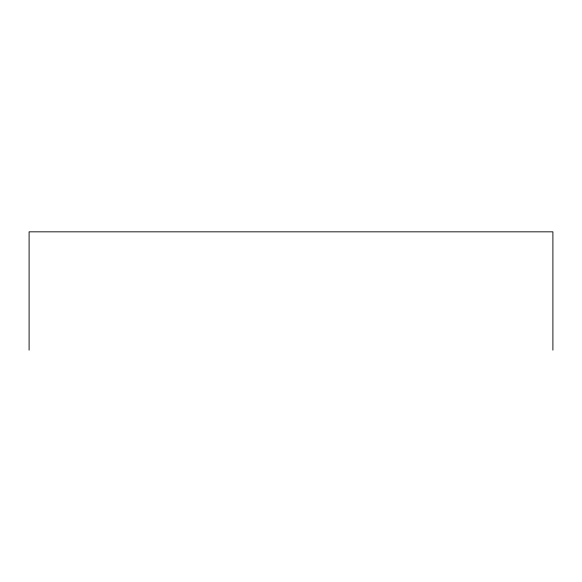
<?xml version="1.0" encoding="UTF-8"?>
<svg xmlns="http://www.w3.org/2000/svg" width="582" height="582" viewBox="0 0 582 582"><rect width="100%" height="100%" fill="white"/><g stroke="black" fill="none" stroke-linecap="round" stroke-linejoin="round"><path stroke-width="0.87" d="M552.9 350.168L552.9 231.832L29.1 231.832L29.1 350.168"/></g></svg>
